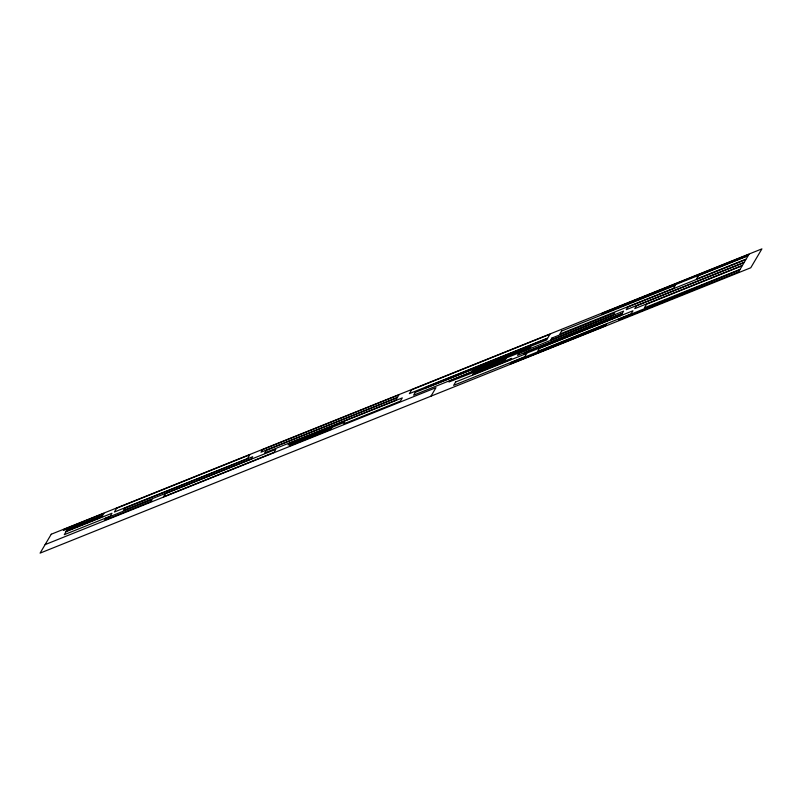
<?xml version="1.0" encoding="UTF-8"?>
<svg xmlns="http://www.w3.org/2000/svg" width="802" height="802" viewBox="0 0 802 802"><rect width="100%" height="100%" fill="white"/><g stroke="black" fill="none" stroke-linecap="round" stroke-linejoin="round"><path stroke-width="1.2" d="M430.965 396.178L435.977 387.677L45.112 544.618M51.238 534.232L40.1 553.119L750.762 267.768L761.9 248.881L51.238 534.232M64.03 529.36L63.418 530.403L83.348 522.403L82.736 523.445L102.666 515.445L103.899 513.35L64.03 529.36M66.817 530.102L66.165 531.205L101.814 516.889L102.466 515.776L66.817 530.102M66.055 531.666L64.29 534.673L110.185 516.247L111.959 513.24L66.055 531.666M105.714 518.303L104.571 520.237L150.916 501.621L152.059 499.686L105.714 518.303M116.651 508.227L114.435 511.987L247.537 458.543L249.753 454.784L116.651 508.227M124.701 508.117L123.428 510.272L251.417 458.884L252.69 456.729L124.701 508.117M165.302 493.721L163.488 496.809L274.013 452.428L275.828 449.341L165.302 493.721M262.505 449.671L261.011 452.198L397.411 397.431L398.895 394.895L262.505 449.671M266.154 450.383L264.68 452.889L395.727 400.268L397.211 397.762L266.154 450.383M289.091 443.346L288.139 444.97L344.73 422.243L343.777 423.857L400.368 401.14L402.283 397.892L289.091 443.346M290.464 444.288L289.512 445.922L330.825 429.331L331.787 427.697L290.464 444.288M411.647 389.782L409.371 393.632L547.696 338.083L549.971 334.233L411.647 389.782M415.286 392.348L413.621 395.165L529.992 348.439L530.814 347.035L472.639 370.394L473.461 368.99L415.286 392.348M426.213 387.125L425.772 387.887L546.603 339.938L547.495 338.424L426.213 387.125M449.521 381L448.96 381.952L504.999 360.178L506.122 358.273L449.521 381M455.656 381.963L453.651 385.351L524.708 356.83L526.703 353.431L455.656 381.963M473.691 373.01L472.719 374.654L511.155 359.226L511.636 358.394L473.691 373.01M511.135 362.534L510.222 364.088L605.48 325.833L606.402 324.279L511.135 362.534M518.864 353.161L517.561 355.366L622.272 313.321L623.585 311.116L518.864 353.161M524.688 352.77L523.756 354.354L621.139 315.256L622.081 313.662L524.688 352.77M539.455 348.309L537.601 351.456L631.094 313.923L632.948 310.775L539.455 348.309M551.846 338.093L550.643 340.138L613.44 314.925L614.653 312.88L551.846 338.093M561.58 331.046L559.796 334.063L673.5 288.409L675.284 285.392L561.58 331.046M602.422 313.181L601.781 314.254L748.316 255.407L748.958 254.334L602.422 313.181M619.244 318.995L618.623 320.058L738.612 271.878L739.865 269.753L619.244 318.995M627.836 307.006L626.262 309.682L744.256 262.304L745.83 259.627L627.836 307.006M636.397 305.873L634.773 308.64L742.421 265.412L744.056 262.645L636.397 305.873M646.582 304.148L644.417 307.818L740.056 269.412L742.221 265.743L646.582 304.148M698.382 275.718L696.437 279.026L746.171 259.056L748.116 255.748L698.382 275.718"/></g></svg>
